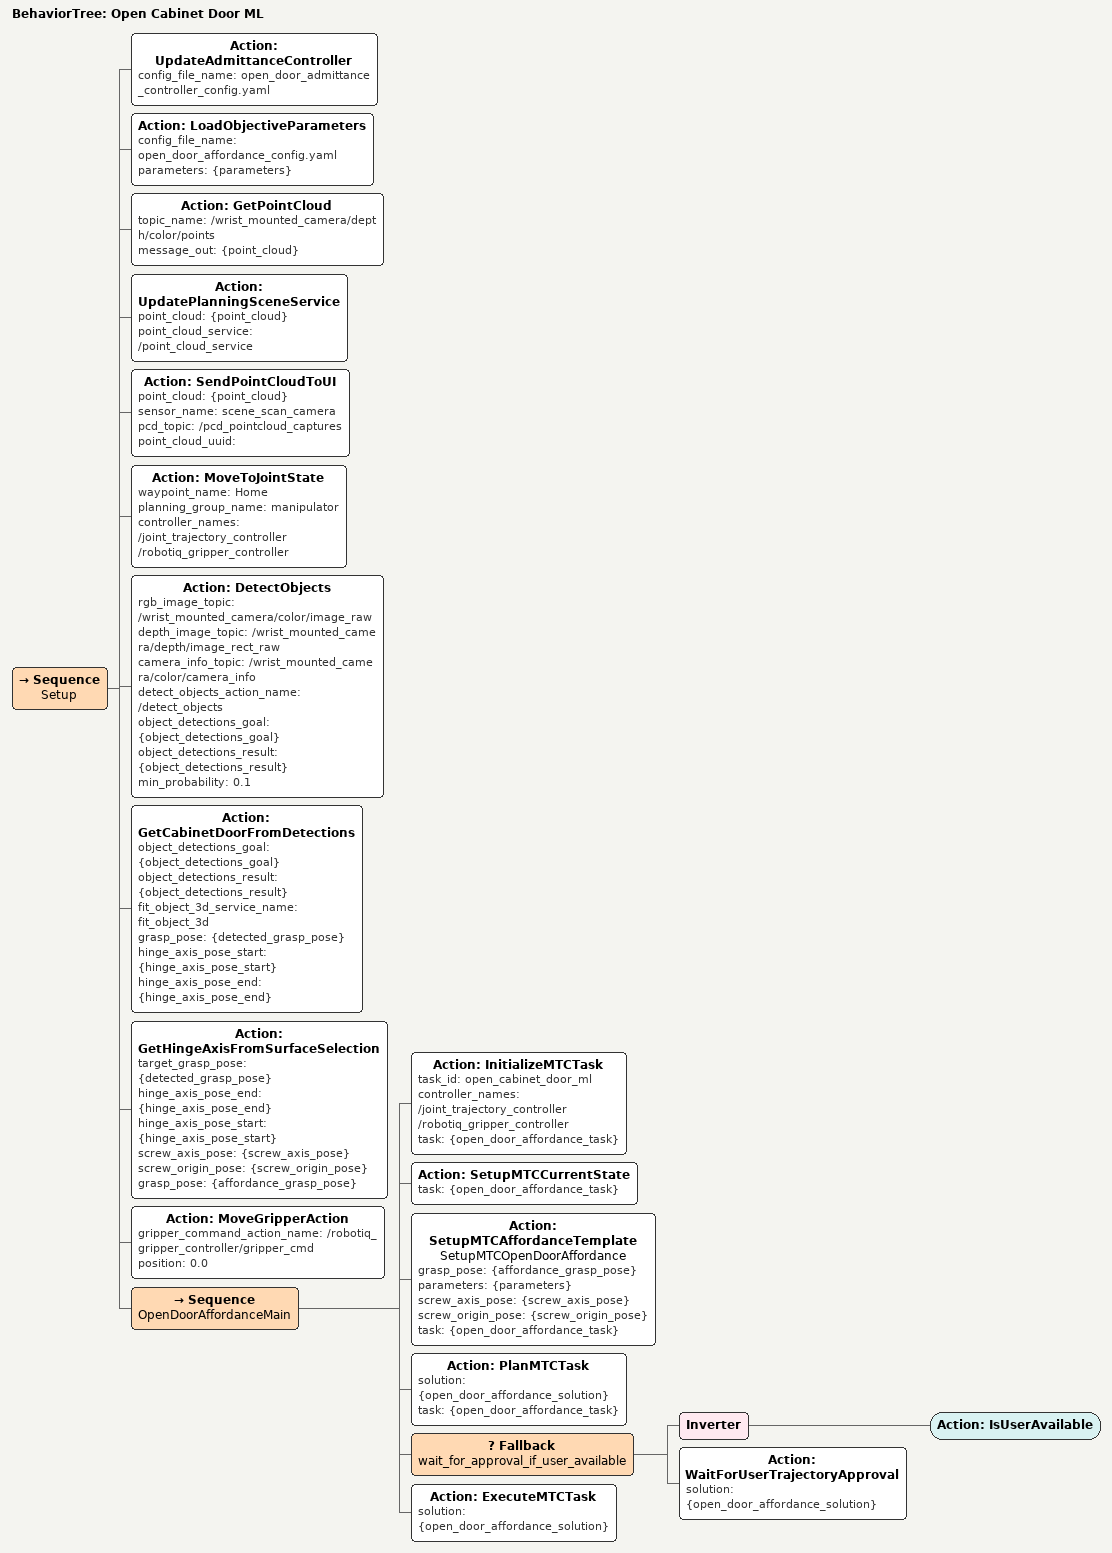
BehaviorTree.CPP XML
<?xml version="1.0"?>
<root BTCPP_format="4" main_tree_to_execute="Open Cabinet Door ML">
    <BehaviorTree ID="Open Cabinet Door ML"
        _description="Move to Home waypoint, and then open a cabinet door detected by a network">
        <Sequence name="Setup">
            <Action ID="UpdateAdmittanceController"
                config_file_name="open_door_admittance_controller_config.yaml" />
            <Action ID="LoadObjectiveParameters" config_file_name="open_door_affordance_config.yaml"
                parameters="{parameters}" />
            <Action ID="GetPointCloud" topic_name="/wrist_mounted_camera/depth/color/points" message_out="{point_cloud}" />
            <Action ID="UpdatePlanningSceneService" point_cloud="{point_cloud}"
                point_cloud_service="/point_cloud_service" />
            <Action ID="SendPointCloudToUI" point_cloud="{point_cloud}"
                sensor_name="scene_scan_camera" pcd_topic="/pcd_pointcloud_captures"
                point_cloud_uuid="" />
            <Action ID="MoveToJointState"
                waypoint_name="Home"
                planning_group_name="manipulator"
                controller_names="/joint_trajectory_controller /robotiq_gripper_controller" />
            <Action ID="DetectObjects"
                rgb_image_topic="/wrist_mounted_camera/color/image_raw"
                depth_image_topic="/wrist_mounted_camera/depth/image_rect_raw"
                camera_info_topic="/wrist_mounted_camera/color/camera_info"
                detect_objects_action_name="/detect_objects"
                object_detections_goal="{object_detections_goal}"
                object_detections_result="{object_detections_result}"
                min_probability="0.1" />
            <Action ID="GetCabinetDoorFromDetections"
                object_detections_goal="{object_detections_goal}"
                object_detections_result="{object_detections_result}"
                fit_object_3d_service_name="fit_object_3d"
                grasp_pose="{detected_grasp_pose}"
                hinge_axis_pose_start="{hinge_axis_pose_start}"
                hinge_axis_pose_end="{hinge_axis_pose_end}" />
            <Action ID="GetHingeAxisFromSurfaceSelection"
                target_grasp_pose="{detected_grasp_pose}"
                hinge_axis_pose_end="{hinge_axis_pose_end}"
                hinge_axis_pose_start="{hinge_axis_pose_start}"
                screw_axis_pose="{screw_axis_pose}"
                screw_origin_pose="{screw_origin_pose}"
                grasp_pose="{affordance_grasp_pose}" />
            <Action ID="MoveGripperAction"
                gripper_command_action_name="/robotiq_gripper_controller/gripper_cmd" position="0.0" />
            <Sequence name="OpenDoorAffordanceMain">
                <Action ID="InitializeMTCTask"
                    task_id="open_cabinet_door_ml"
                    controller_names="/joint_trajectory_controller /robotiq_gripper_controller"
                    task="{open_door_affordance_task}" />
                <Action ID="SetupMTCCurrentState" task="{open_door_affordance_task}" />
                <Action ID="SetupMTCAffordanceTemplate"
                    name="SetupMTCOpenDoorAffordance"
                    grasp_pose="{affordance_grasp_pose}"
                    parameters="{parameters}"
                    screw_axis_pose="{screw_axis_pose}"
                    screw_origin_pose="{screw_origin_pose}"
                    task="{open_door_affordance_task}" />
                <Action ID="PlanMTCTask" solution="{open_door_affordance_solution}"
                    task="{open_door_affordance_task}" />
                <Fallback name="wait_for_approval_if_user_available">
                    <Inverter>
                        <Action ID="IsUserAvailable" />
                    </Inverter>
                    <Action ID="WaitForUserTrajectoryApproval"
                        solution="{open_door_affordance_solution}" />
                </Fallback>
                <Action ID="ExecuteMTCTask" solution="{open_door_affordance_solution}" />
            </Sequence>
        </Sequence>
    </BehaviorTree>
</root>
